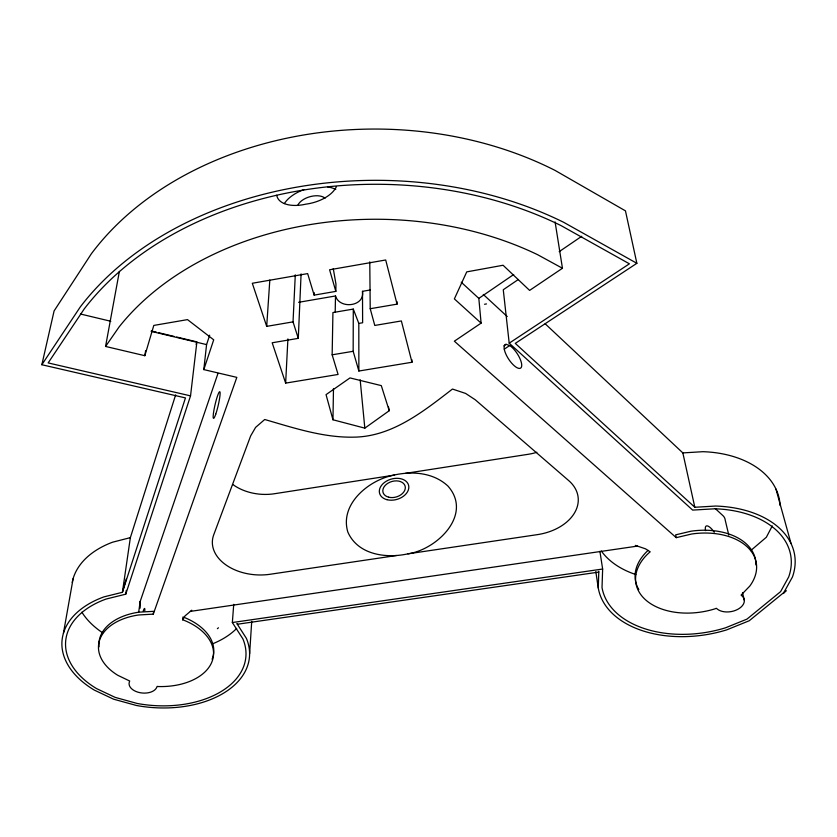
<?xml version="1.0" encoding="UTF-8"?>
<svg xmlns="http://www.w3.org/2000/svg" width="837" height="837" viewBox="0 0 837 837"><rect width="100%" height="100%" fill="white"/><g stroke="black" fill="none" stroke-linecap="round" stroke-linejoin="round"><path stroke-width="1.26" d="M411.877 359.669L411.982 362.254L358.864 371.032L353.162 351.299L353.287 309.083L332.927 312.557L332.153 354.804L338.085 374.453L285.647 383.116L272.182 342.772L298.286 338.357L301.09 273.908M388.483 406.918L389.226 410.716L364.827 428.146L332.959 419.776L333.482 388.494M335.198 311.992L335.501 295.963L298.61 302.303M295.294 274.85L293.034 321.868L266.7 326.367L252.303 283.262L307.65 273.605L314.147 295.126L335.836 291.381L335.951 284.036L333.262 268.583M122.662 591.424L185.458 397.91L41.85 364.733L54.091 310.945L91.379 253.747A322.705 241.516 -0.6 0 1 555.057 170.403L625.459 210.861L636.863 263.31L515.278 343.39L694.825 507.274L715.687 506.04A99.572 64.104 -9.6 0 1 792.44 577.017L783.306 593.527L786.163 590.64L749.22 620.761L726.694 629.874A99.572 64.104 -9.6 0 1 598.277 588.066L598.8 571.211M314.147 295.126L314.22 292.668M599.909 551.29L602.64 569.024L602.023 587.532A95.711 61.614 -9.6 0 0 725.543 627.802L746.981 619.108L780.597 591.633L788.716 576.902A95.711 61.614 -9.6 0 0 714.892 508.781L692.649 510.099L509.199 343.17L503.267 289.748L518.323 279.495M285.647 383.116L287.907 338.933M249.625 653.802L251.717 621.389M266.7 326.367L269.817 280.06M196.099 344.352L196.894 341.873L190.533 395.87L125.749 594.186L106.111 599.041A90.448 56.529 5 0 0 96.642 688.642L115.213 697.399L137.163 703.457A90.448 56.529 5 0 0 242.876 638.851L232.351 622.529L233.732 604.335M209.668 335.177L206.572 344.603L203.809 369.598L236.819 377.372L153.286 614.138L138.534 614.986A57.68 36.033 5 0 0 99.708 639.845A57.68 36.033 5 0 0 117.839 675.323L129.693 681.015L129.369 681.914A14.093 8.59 5.1 0 0 140.135 692.712A14.093 8.59 5.1 0 0 156.854 687.104L157.115 686.403L158.486 686.549A57.68 36.033 5 0 0 212.085 661.45A57.68 36.033 5 0 0 183.397 620.029L182.644 619.819L182.947 616.995M153.286 614.138L153.631 611.324L138.921 612.161A57.586 36.043 5.1 0 0 99.028 646.844M138.733 611.983L140.124 601.625L217.976 373.407M125.749 594.186L126.293 590.367M236.829 623.46L246.392 638.349A94.089 58.81 5 0 1 136.431 705.476L113.623 699.198L94.309 690.096A94.089 58.81 5 0 1 104.018 596.865L122.411 592.303L130.363 537.636L175.644 394.876M119.377 271.408L105.567 346.445L144.843 355.704L145.607 350.713M63.424 633.253L73.122 578.649M122.411 592.303L126.272 578.89M144.843 355.704L153.799 325.426L187.509 319.619L213.707 339.822L203.809 369.598M772.279 525.908L766.347 537.249L750.705 550.589M182.644 619.819L185.008 615.927L191.778 610.204M41.85 364.733L80.289 306.928A335.25 243.054 -0.6 0 1 563.657 222.297L636.863 263.31M105.567 346.445L119.074 326.974A293.588 212.326 -0.6 0 1 537.626 254.699L562.454 268.258L529.612 290.408L503.079 265.256L466.732 271.879L454.376 298.893L481.108 323.134L454.355 341.193L676.233 537.657L691.634 534.016A61.038 39.276 -9.6 0 1 746.646 546.331A61.038 39.276 -9.6 0 1 749.785 586.088L741.09 595.086L741.969 595.871A15.014 9.416 -10 0 1 737.596 609.441A15.014 9.416 -10 0 1 717.058 608.876L716.357 608.279L715.049 608.813A61.038 39.276 -9.6 0 1 646.038 600.244A61.038 39.276 -9.6 0 1 649.596 552.274L650.213 551.845L645.515 548.831L635.335 545.389M217.369 628.692L218.457 627.792M503.926 345.848L506.05 344.321L509.712 345.545A14.051 5.095 56.7 0 1 521.723 365.11A14.051 5.095 56.7 0 1 510.089 361.197A14.051 5.095 56.7 0 1 506.05 344.321M481.108 323.134L478.827 298.39L513.709 274.515M559.179 251.655L581.757 236.264M509.199 343.17L629.403 263.812L561.01 225.582A331.065 239.957 -0.6 0 0 84.202 308.958L48.159 362.923L190.533 395.87M504.282 349.134L509.712 345.545M130.363 537.636L112.576 542.198A91.013 59.029 5.4 0 0 72.212 582.447M407.881 553.843C436.924 549.668 473.208 514.546 447.9 486.015C431.296 470.656 406.479 470.666 386.024 477.205C363.917 484.665 340.125 506.511 347.847 532.102C357.891 554.868 386.108 558.666 407.881 553.843L537.448 534.623A47.374 32.748 -5.9 0 0 568.731 480.616L475.217 399.741L465.602 393.432L452.472 389.048C423.731 411.197 392.312 436.548 354.208 437.144C323.521 437.866 293.85 427.927 264.712 419.504L255.62 427.372L250.671 435.878L213.738 534.78A46.161 31.262 3 0 0 270.121 574.266L396.539 555.517M353.287 309.083L358.811 323.406L362.63 322.758L362.484 291.318L370.216 289.989M411.982 362.254L401.362 320.948L374.777 325.447L370.216 308.717L397.052 304.145L396.968 301.54M484.518 304.26L486.496 303.925M332.153 354.804L353.162 351.299M394.551 475.071L274.526 493.725A43.786 31.189 3.4 0 1 232.927 484.571M405.317 473.397L528.168 454.303A44.884 32.58 -6.4 0 0 536.852 452.294M190.386 611.387L637.428 546.101M232.351 622.529L602.64 569.024M237.331 624.245L598.779 572.1M545.19 323.804L682.846 452.911L702.954 451.687A96.15 64.146 -10.2 0 1 780.105 505.538M80.425 314.001L110.808 321.272M151.319 330.971L156.383 332.184M158.915 332.781L174.106 336.422M176.638 337.029L195.628 341.569M151.204 331.358L206.572 344.603M461.229 282.205L478.827 298.39M483.273 294.446L507.243 316.564M715.248 508.551L722.917 515.623A14.26 9.437 -10.8 0 1 725.208 520.08L728.797 535.125M335.501 295.963C339.592 309.596 365.152 306.593 362.484 291.318M293.034 321.868L298.286 338.357M389.226 410.716L381.295 385.616L349.992 377.916L326.043 394.645L332.959 419.776M335.836 291.381L329.59 269.776L385.7 259.983L397.052 304.145M775.962 489.08L791.017 543.464M742.534 592.795L744.334 600.317M682.846 452.911L694.825 507.274M676.233 537.657L675.658 534.843L691.038 531.202A60.923 39.276 -9.6 0 1 755.905 564.933M555.088 221.92L562.454 268.258M595.818 571.598L598.277 588.066M360.161 379.778L364.827 428.146M369.776 261.855L370.216 308.717M140.145 608.143L140.124 601.625A13.434 8.652 5.5 0 0 139.831 603.875M358.811 323.406L358.864 371.032M297.815 205.222A15.286 8.537 -16.1 0 1 310.454 196.569A15.286 8.537 -16.1 0 1 325.07 198.191M638.809 589.541A60.923 39.276 -9.6 0 1 648.079 550.369M705.581 530.637A12.754 4.028 59.7 0 1 714.285 532.217M284.329 203.59A31.021 17.315 -16.1 0 1 303.925 189.622M327.549 186.871A31.021 17.315 -16.1 0 1 335.763 189.507M276.733 195.23A31.346 16.928 -19.7 0 0 305.861 204.165A31.346 17.431 -12.5 0 0 336.422 186.62M143.211 611.052A12.095 1.214 -77.7 0 1 144.801 610.686M183.69 617.214A57.586 36.043 5.1 0 1 212.096 659.232M236.662 628.451A87.487 56.738 5.4 0 1 212.588 643.82M102.742 632.866A87.487 56.738 5.4 0 1 81.9 612.213M635.817 574.548A92.426 61.656 -10.2 0 1 601.332 551.018M387.018 499.699A15.056 10.536 -16.1 0 0 408.833 486.914A15.056 10.536 -16.1 0 0 386.38 481.17A15.056 10.536 -16.1 0 0 387.018 499.699M388.661 497.188A11.477 8.035 -16.1 0 0 405.317 487.448A11.477 8.035 -16.1 0 0 388.222 483.054A11.477 8.035 -16.1 0 0 388.661 497.188M215.758 414.137A13.685 1.611 -76.9 0 0 219.985 392.019A13.685 1.611 -76.9 0 0 214.178 408.854A13.685 1.611 -76.9 0 0 215.758 414.137"/></g></svg>
